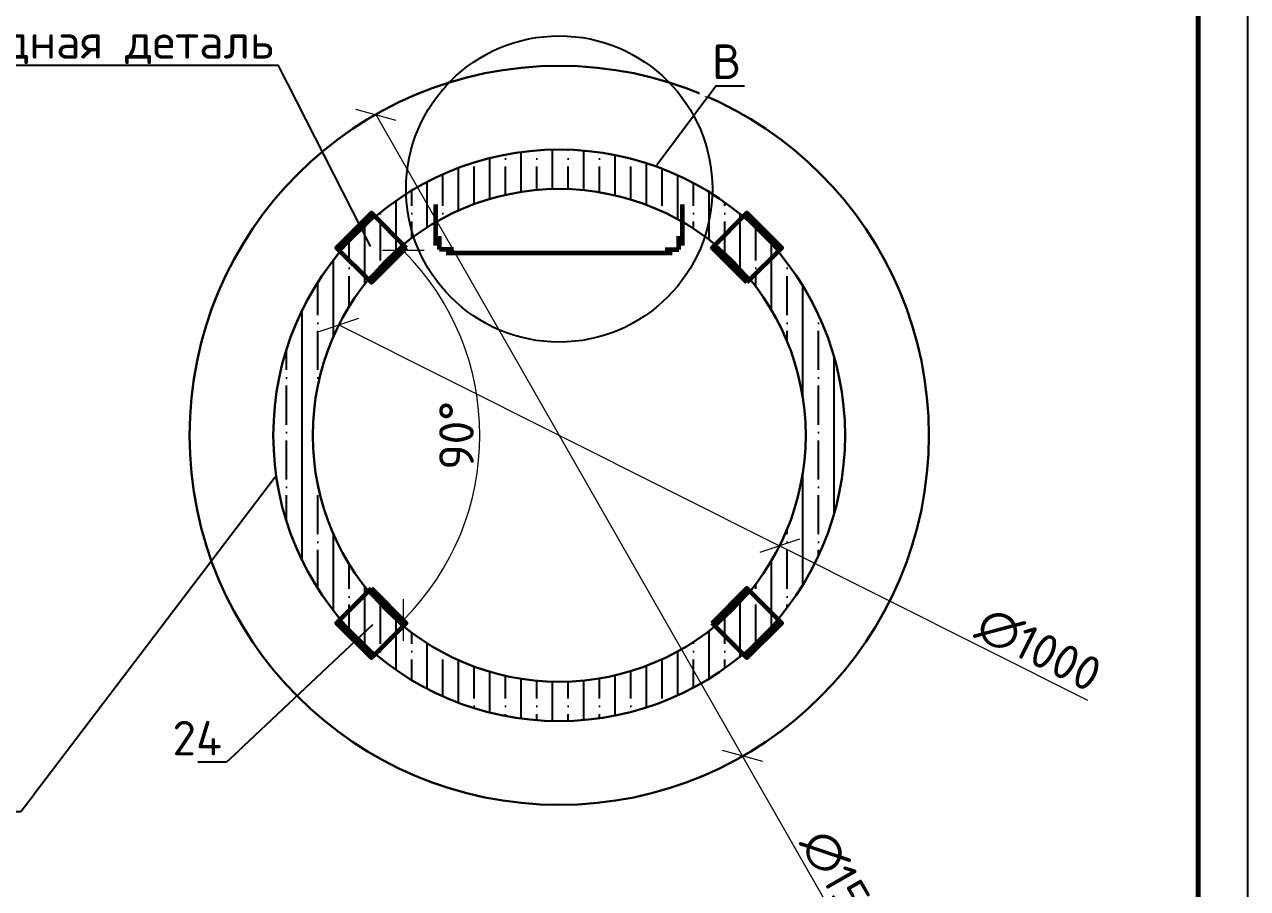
# Model space of a CAD drawing. Header units: millimetres. Extents: x 1601 to 14530, y 1157 to 12625.
# Drawn here: x 10431.3 to 10555.4, y 2892.5 to 2980.2 of the extents above; entities that cross this region are included whole.
import ezdxf
from ezdxf import colors
from ezdxf.entities.mleader import LeaderData, LeaderLine
from ezdxf.math import Vec2, Vec3

# ---------------------------------------------------------------- set-up
doc = ezdxf.new("R2010")
doc.units = ezdxf.units.MM
for name, color, linetype, lineweight in [('Основной', 1, 'Continuous', 60), ('Размер 3.5', 250, 'Continuous', 35), ('Тонкие', 5, 'Continuous', 30)]:
    doc.layers.add(name, color=color, linetype=linetype, lineweight=lineweight)
doc.styles.add('-ISOCPEUR-', font='isocpeur.TTF')
doc.styles.add('GOST', font='GOST Common.ttf')
doc.dimstyles.new('М 1 к 20', dxfattribs={"dimtxt": 3.5, "dimasz": 3, "dimexe": 1.25, "dimexo": 0, "dimtad": 1, "dimdec": 0, "dimlfac": 20, "dimzin": 0, "dimdsep": 46, "dimtxsty": 'GOST', "dimblk": 'OBLIQUE', "dimcen": 5, "dimadec": 8, "dimazin": 0, "dimtfac": 1, "dimtdec": 0, "dimtmove": 0, "dimatfit": 3, "dimldrblk": 'NONE', "dimfxl": 1.25, "dimtolj": 1, "dimtzin": 0, "dimlwd": 20, "dimlwe": 20, "dimarcsym": 1})

# ---------------------------------------------------------------- blocks, each defined once
blk = doc.blocks.new('*U179')
for p, q in [((-2.5, 2.12), (2.5, 2.12)), ((-2.5, -2.12), (2.5, -2.12))]:
    blk.add_line(p, q)
blk.add_lwpolyline([(2.5, -2.5), (-2.5, -2.5), (-2.5, 2.5), (2.5, 2.5)], close=True)
blk = doc.blocks.new('*U180')
at = {"layer": 'Основной', "color": 0, "linetype": 'ByBlock', "lineweight": -2, "transparency": 16777216}
blk.add_blockref('*U179', (4425.86, 222.14), dxfattribs=at)
for p, rotation in [((4398.92, 195.2), 90), ((4452.8, 195.2), 270), ((4425.86, 168.26), 180)]:
    blk.add_blockref('*U179', p, dxfattribs=dict(at, rotation=rotation))
blk = doc.blocks.new('_Oblique')
at = {"color": 0, "linetype": 'ByBlock', "lineweight": -2}
blk.add_line((-0.5, -0.5), (0.5, 0.5), dxfattribs=at)
blk = doc.blocks.new('*D182')
at = {"color": 0, "lineweight": 20, "transparency": 16777216}
blk.add_arc((10451, 2938.53), 26.51, 315, 45, dxfattribs=at)
at = {"layer": 'Defpoints', "color": 0, "transparency": 16777216}
for p in [(10470.05, 2957.58), (10466.51, 2954.05), (10476.61, 2931.67), (10466.51, 2923.02), (10470.05, 2919.48)]:
    blk.add_point(p, dxfattribs=at)
at = {"color": 0, "lineweight": 20, "transparency": 16777216, "xscale": 3, "yscale": 3, "zscale": 3}
for p, rotation in [((10469.75, 2957.28), 134.9999999999918), ((10469.75, 2919.79), 224.9999999999905)]:
    blk.add_blockref('_Oblique', p, dxfattribs=dict(at, rotation=rotation))
at = {"color": 0, "transparency": 16777216, "insert": (10475.14, 2938.53), "char_height": 3.5, "attachment_point": 5, "rotation": 90, "style": '-ISOCPEUR-'}
blk.add_mtext('\\A1;90°', dxfattribs=at)
blk = doc.blocks.new('_None')
blk = doc.blocks.new('*D183')
at = {"color": 0, "lineweight": 20, "transparency": 16777216}
for p in [(10463.22, 2949.75), (10539.18, 2911.63)]:
    blk.add_line(p, (10507.91, 2927.32), dxfattribs=at)
at = {"layer": 'Defpoints', "color": 0, "transparency": 16777216}
for p in [(10463.22, 2949.75), (10507.91, 2927.32)]:
    blk.add_point(p, dxfattribs=at)
at = {"color": 0, "lineweight": 20, "transparency": 16777216, "xscale": 3, "yscale": 3, "zscale": 3}
for p, rotation in [((10463.22, 2949.75), 333.3556033009273), ((10507.91, 2927.32), 153.3556033009273)]:
    blk.add_blockref('_Oblique', p, dxfattribs=dict(at, rotation=rotation))
at = {"color": 0, "transparency": 16777216, "insert": (10534.21, 2916.78), "char_height": 3.5, "attachment_point": 5, "rotation": 333.3556, "style": '-ISOCPEUR-'}
blk.add_mtext('\\A1;∅1000', dxfattribs=at)
blk = doc.blocks.new('*D184')
at = {"color": 0, "lineweight": 20, "transparency": 16777216}
for p in [(10466.96, 2971.09), (10516.02, 2885.23)]:
    blk.add_line(p, (10504.17, 2905.98), dxfattribs=at)
at = {"layer": 'Defpoints', "color": 0, "transparency": 16777216}
for p in [(10466.96, 2971.09), (10504.17, 2905.98)]:
    blk.add_point(p, dxfattribs=at)
at = {"color": 0, "lineweight": 20, "transparency": 16777216, "xscale": 3, "yscale": 3, "zscale": 3}
for p, rotation in [((10466.96, 2971.09), 299.7473686392567), ((10504.17, 2905.98), 119.7473686392567)]:
    blk.add_blockref('_Oblique', p, dxfattribs=dict(at, rotation=rotation))
at = {"color": 0, "transparency": 16777216, "insert": (10514.74, 2892.27), "char_height": 3.5, "attachment_point": 5, "rotation": 299.7474, "style": '-ISOCPEUR-'}
blk.add_mtext('\\A1;∅1500', dxfattribs=at)

msp = doc.modelspace()

# ---------------------------------------------------------------- hatches: boundary and pattern name
h = msp.add_hatch()
h.set_pattern_fill('ANSI35', color=256, scale=0.5, angle=45)
h.set_pattern_definition([(90, (7494.0334, -329.0532), (-3.175, 0), []), (90, (7495.621, -327.4657), (-3.175, 0), [3.96875, -0.79375, 0, -0.79375])])
h.paths.add_polyline_path([(10456.5632, 2938.5338, 1), (10514.5632, 2938.5338, 1)])
h.paths.add_polyline_path([(10510.5632, 2938.5338, -1), (10460.5632, 2938.5338, -1)], flags=16)

# ---------------------------------------------------------------- linework, layer by layer
msp.add_lwpolyline([(9961.3843, 3245.5891), (10555.3843, 3245.5891), (10555.3843, 2825.5891), (9961.3843, 2825.5891)], close=True)
at = {"const_width": 0.5}
msp.add_lwpolyline([(9981.3843, 3240.5891), (10550.3843, 3240.5891), (10550.3843, 2830.5891), (9981.3843, 2830.5891)], close=True, dxfattribs=at)
msp.add_circle((10485.5632, 2963.5338), 15.5387)
at = {"layer": 'Основной'}
for p, q in [((10473.0632, 2957.8029), (10473.0632, 2961.9461)), ((10498.0632, 2957.8029), (10498.0632, 2961.9461)), ((10474.1034, 2957.0456), (10497.0106, 2957.0456))]:
    msp.add_line(p, q, dxfattribs=at)
at = {"layer": 'Основной', "color": 6, "lineweight": 60}
msp.add_line((10498.0632, 2957.8029), (10498.0632, 2961.9461), dxfattribs=at)
at = {"layer": 'Основной', "lineweight": 60}
for p, q in [((10473.4255, 2957.3817), (10473.4255, 2958.7556)), ((10497.7009, 2957.3817), (10497.7009, 2958.7556)), ((10474.825, 2957.3817), (10473.4255, 2957.3817)), ((10496.3013, 2957.3817), (10497.7009, 2957.3817))]:
    msp.add_line(p, q, dxfattribs=at)
at = {"layer": 'Тонкие', "lineweight": 30}
for radius in [37.5, 29, 25]:
    msp.add_circle((10485.5632, 2938.5338), radius, dxfattribs=at)

# ---------------------------------------------------------------- block references
at = {"layer": 'Основной', "rotation": 45}
msp.add_blockref('*U180', (7494.0334, -329.0532), dxfattribs=at)

# ---------------------------------------------------------------- dimensions: what is measured, and where the dimension line sits
dim = msp.add_diameter_dim_2p(p1=(10463.218, 2949.7451), p2=(10507.9083, 2927.3225), dimstyle='М 1 к 20', override={"dimtxsty": '-ISOCPEUR-'})
dim.commit()
dim.dimension.update_dxf_attribs({"geometry": '*D183', "text_midpoint": (10533.148, 2914.659), "dimtype": 163})

# ---------------------------------------------------------------- next in the draw order: leaders
at = {"layer": 'Размер 3.5'}
ml = msp.add_multileader_mtext('Standard', dxfattribs=at)
ml.set_content('Закладная деталь', color=256, style='-ISOCPEUR-')
ml.set_leader_properties()
ml.build(insert=Vec2(0, 0))
ml.multileader.update_dxf_attribs({"text_left_attachment_type": 6, "text_right_attachment_type": 6, "dogleg_length": 0.36, "arrow_head_size": 0.18})
ctx = ml.context
ctx.base_point, ctx.char_height, ctx.arrow_head_size, ctx.landing_gap_size, ctx.plane_origin = Vec3(10415.436, 2976.062), 3.5, 0.18, 0.09, Vec3(10397.4671, 2959.7162)
ctx.left_attachment, ctx.right_attachment, ctx.text_align_type = 6, 6, 2
notes = []
notes.append((ctx, [(1, (1, 1, 0), (10457.101, 2976.062), (-1, 0), 0.36, [(0, [(10466.5139, 2957.5831)], 0, [])])]))
ctx.mtext.insert, ctx.mtext.alignment, ctx.mtext.flow_direction = Vec3(10456.651, 2980.262), 3, 5
ctx.mtext.has_bg_fill, ctx.mtext.bg_color, ctx.mtext.bg_scale_factor, ctx.mtext.bg_transparency, ctx.mtext.use_window_bg_color = 1, -1027028792, 1.5, 0, 1
ml = msp.add_multileader_mtext('Standard', dxfattribs=at)
ml.set_content('Стеновое кольцо', color=256, style='-ISOCPEUR-')
ml.set_leader_properties()
ml.build(insert=Vec2(0, 0))
ml.multileader.update_dxf_attribs({"text_left_attachment_type": 6, "text_right_attachment_type": 6, "dogleg_length": 0.36, "arrow_head_size": 0.18})
ctx = ml.context
ctx.base_point, ctx.char_height, ctx.arrow_head_size, ctx.landing_gap_size, ctx.plane_origin = Vec3(10392.9615, 2900.3235), 3.5, 0.18, 0.09, Vec3(10522.0032, 2921.6845)
ctx.left_attachment, ctx.right_attachment, ctx.text_align_type = 6, 6, 2
notes.append((ctx, [(1, (1, 1, 0), (10430.9515, 2900.3235), (-1, 0), 0.36, [(0, [(10456.856, 2934.4228)], 0, [])])]))
ctx.mtext.insert, ctx.mtext.alignment, ctx.mtext.flow_direction = Vec3(10430.5015, 2904.5235), 3, 5
ctx.mtext.has_bg_fill, ctx.mtext.bg_color, ctx.mtext.bg_scale_factor, ctx.mtext.bg_transparency, ctx.mtext.use_window_bg_color = 1, -1027028792, 1.5, 0, 1
for ctx, leaders in notes:
    for number, flags, end, landing, length, lines in leaders:
        leader = LeaderData()
        leader.index, (leader.has_last_leader_line, leader.has_dogleg_vector, leader.attachment_direction) = number, flags
        leader.last_leader_point, leader.dogleg_vector, leader.dogleg_length = Vec3(end), Vec3(landing), length
        for number, points, colour, breaks in lines:
            line = LeaderLine()
            line.index, line.vertices, line.color, line.breaks = number, Vec3.list(points), colors.encode_raw_color(colour), breaks
            leader.lines.append(line)
        ctx.leaders.append(leader)

# ---------------------------------------------------------------- next in the draw order: dimensions: what is measured, and where the dimension line sits
dim = msp.add_diameter_dim_2p(p1=(10466.9565, 2971.0921), p2=(10504.1698, 2905.9755), dimstyle='М 1 к 20', override={"dimtxsty": '-ISOCPEUR-'})
dim.commit()
dim.dimension.update_dxf_attribs({"geometry": '*D184', "text_midpoint": (10512.6735, 2891.0955), "dimtype": 163})
dim = msp.add_angular_dim_2l(base=(10476.6099, 2931.6717), line1=((10466.5139, 2923.0201), (10470.0495, 2919.4846)), line2=((10470.0495, 2957.5831), (10466.5139, 2954.0475)), text='90°', dimstyle='М 1 к 20', override={"dimtxsty": '-ISOCPEUR-'})
dim.commit()
dim.dimension.update_dxf_attribs({"geometry": '*D182', "text_midpoint": (10475.1383, 2938.5338)})

# ---------------------------------------------------------------- next in the draw order: leaders
ml = msp.add_multileader_mtext('Standard', dxfattribs=at)
ml.set_content('В', color=256, style='-ISOCPEUR-')
ml.set_leader_properties()
ml.build(insert=Vec2(0, 0))
ml.multileader.update_dxf_attribs({"text_left_attachment_type": 6, "text_right_attachment_type": 6, "dogleg_length": 0.36, "arrow_head_size": 0.18})
ctx = ml.context
ctx.base_point, ctx.char_height, ctx.arrow_head_size, ctx.landing_gap_size, ctx.plane_origin = Vec3(10501.8045, 2974.0039), 3.5, 0.18, 0.09, Vec3(10494.5797, 2982.294)
ctx.left_attachment, ctx.right_attachment, ctx.text_align_type = 6, 6, 2
notes = []
notes.append((ctx, [(0, (1, 1, 0), (10501.4445, 2974.0039), (1, 0), 0.36, [(0, [(10495.3714, 2965.8248)], 0, [])])]))
ctx.mtext.insert, ctx.mtext.width, ctx.mtext.alignment, ctx.mtext.flow_direction = Vec3(10503.9945, 2978.2039), 2.433526, 3, 5
ctx.mtext.has_bg_fill, ctx.mtext.bg_color, ctx.mtext.bg_scale_factor, ctx.mtext.bg_transparency, ctx.mtext.use_window_bg_color = 1, -1027028792, 1.5, 0, 1
ml = msp.add_multileader_mtext('Standard', dxfattribs=at)
ml.set_content('24', color=256, style='-ISOCPEUR-')
ml.set_leader_properties()
ml.build(insert=Vec2(0, 0))
ml.multileader.update_dxf_attribs({"text_left_attachment_type": 6, "text_right_attachment_type": 6, "dogleg_length": 0.36, "arrow_head_size": 0.18})
ctx = ml.context
ctx.base_point, ctx.char_height, ctx.arrow_head_size, ctx.landing_gap_size, ctx.plane_origin = Vec3(10446.715, 2905.3535), 3.5, 0.18, 0.09, Vec3(10443.6436, 2913.6436)
ctx.left_attachment, ctx.right_attachment, ctx.text_align_type = 6, 6, 2
notes.append((ctx, [(1, (1, 1, 0), (10451.805, 2905.3535), (-1, 0), 0.36, [(0, [(10466.7392, 2919.4192)], 0, [])])]))
ctx.mtext.insert, ctx.mtext.width, ctx.mtext.alignment, ctx.mtext.flow_direction = Vec3(10451.355, 2909.5535), 2.433526, 3, 5
ctx.mtext.has_bg_fill, ctx.mtext.bg_color, ctx.mtext.bg_scale_factor, ctx.mtext.bg_transparency, ctx.mtext.use_window_bg_color = 1, -1027028792, 1.5, 0, 1
for ctx, leaders in notes:
    for number, flags, end, landing, length, lines in leaders:
        leader = LeaderData()
        leader.index, (leader.has_last_leader_line, leader.has_dogleg_vector, leader.attachment_direction) = number, flags
        leader.last_leader_point, leader.dogleg_vector, leader.dogleg_length = Vec3(end), Vec3(landing), length
        for number, points, colour, breaks in lines:
            line = LeaderLine()
            line.index, line.vertices, line.color, line.breaks = number, Vec3.list(points), colors.encode_raw_color(colour), breaks
            leader.lines.append(line)
        ctx.leaders.append(leader)

doc.saveas('drawing.dxf')
